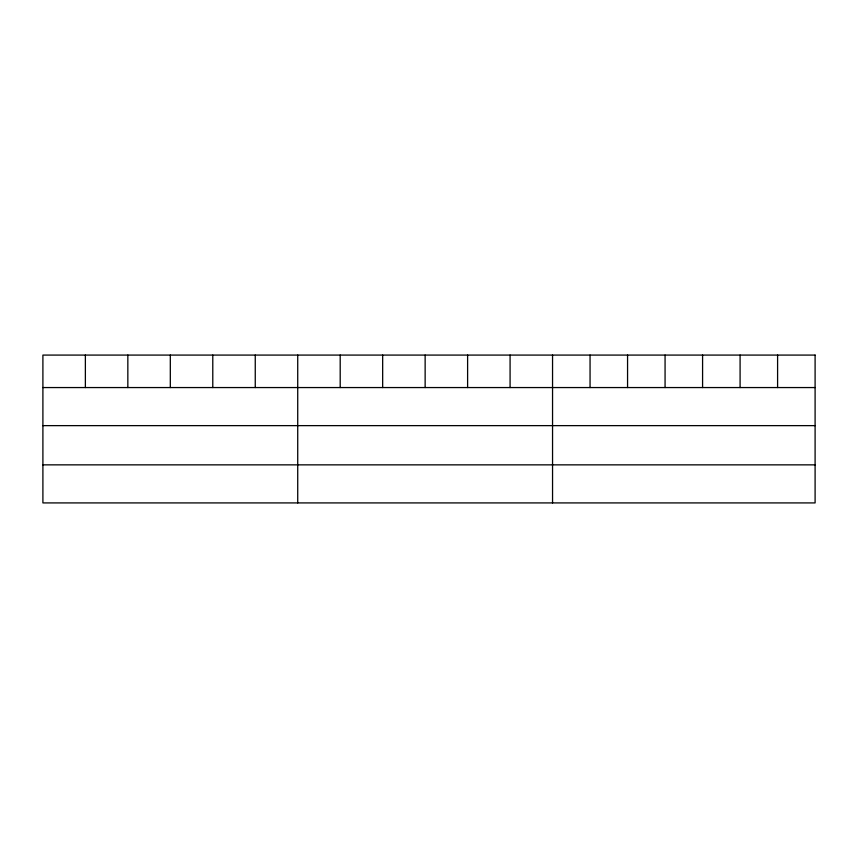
<?xml version="1.0" encoding="UTF-8"?>
<svg xmlns="http://www.w3.org/2000/svg" width="858" height="858" viewBox="0 0 858 858"><rect width="100%" height="100%" fill="white"/><g stroke="black" fill="none" stroke-linecap="round" stroke-linejoin="round"><path stroke-width="1.29" d="M42.9 387.559L815.1 387.559M42.9 425.632L815.1 425.632M42.9 464.854L815.1 464.854M777.595 355.083L777.595 387.559M740.089 355.083L740.089 387.559M702.584 355.083L702.584 387.559M665.068 355.083L665.068 387.559M627.563 355.083L627.563 387.559M590.057 355.083L590.057 387.559M552.552 355.083L552.552 502.917M510.081 355.083L510.081 387.559M467.61 355.083L467.61 387.559M425.139 355.083L425.139 387.559M382.668 355.083L382.668 387.559M340.197 355.083L340.197 387.559M297.726 355.083L297.726 502.917M255.255 355.083L255.255 387.559M212.784 355.083L212.784 387.559M170.313 355.083L170.313 387.559M127.842 355.083L127.842 387.559M85.371 355.083L85.371 387.559M815.1 355.083L42.9 355.083L42.9 502.917L815.1 502.917L815.1 355.083"/></g></svg>
